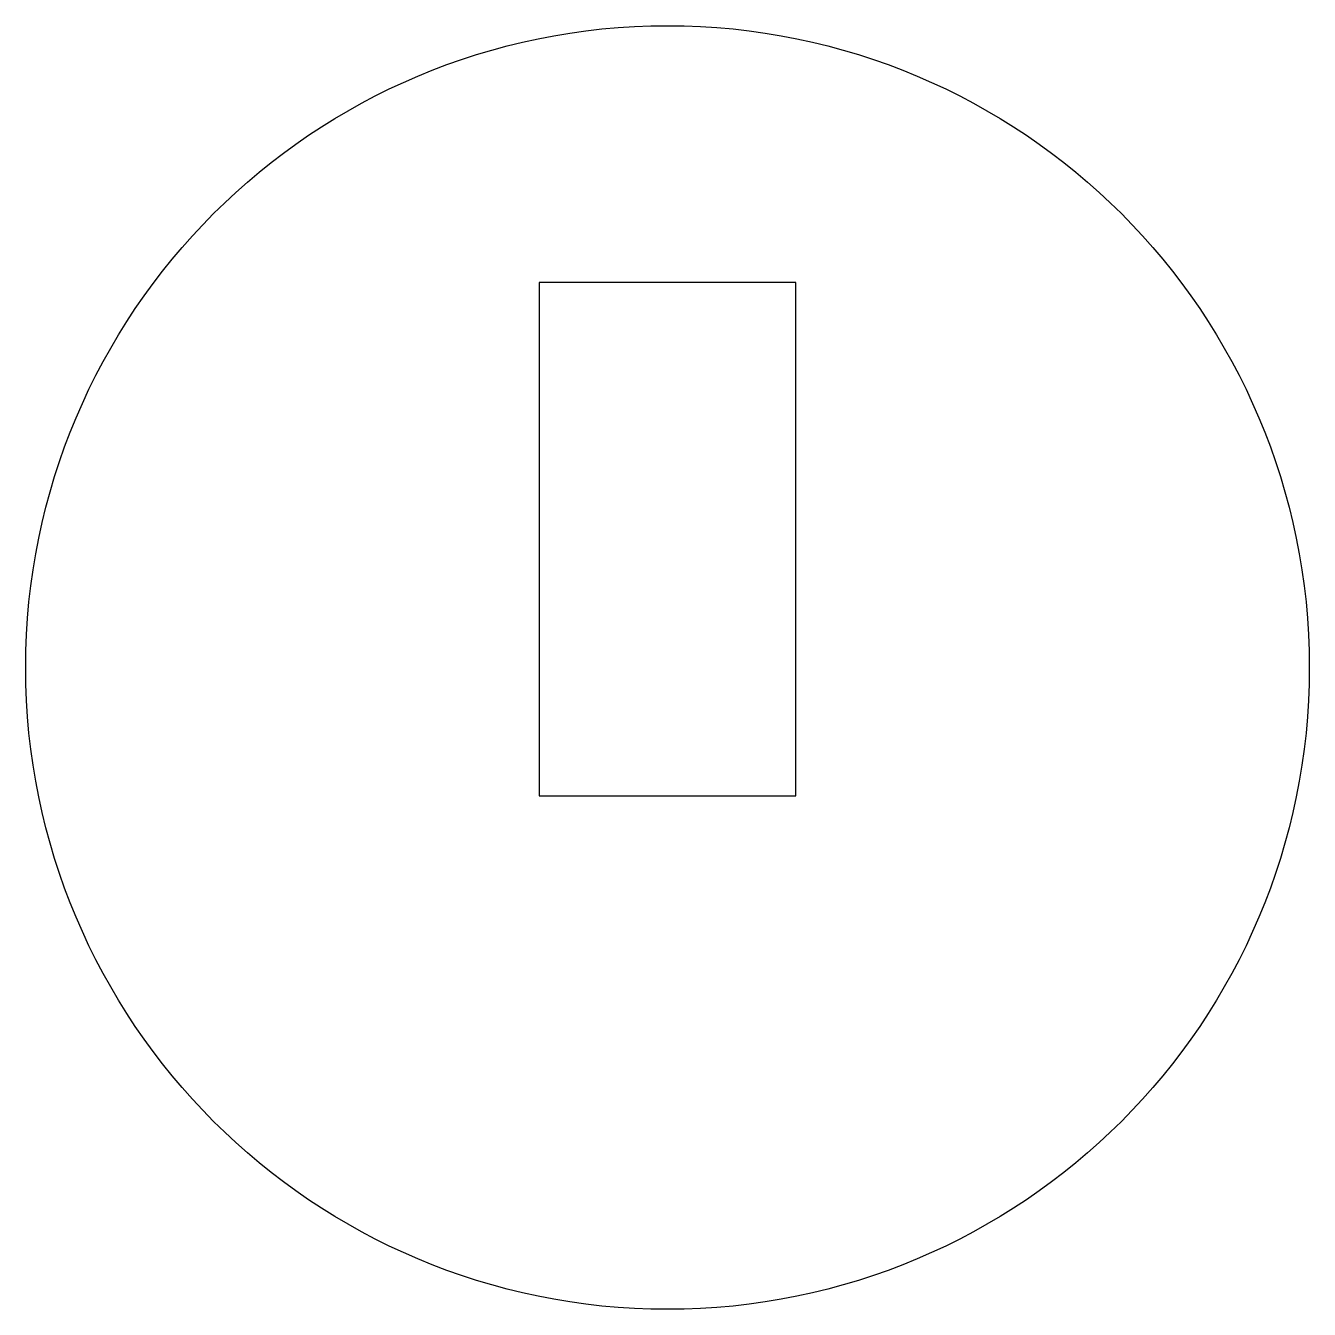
# Model space of a CAD drawing. Header units: inches. Extents: x -40 to 60, y -40 to 60.
import ezdxf

# ---------------------------------------------------------------- set-up
doc = ezdxf.new("R2010")
doc.units = ezdxf.units.IN
doc.header["$MEASUREMENT"] = 0

# ---------------------------------------------------------------- blocks, each defined once
blk = doc.blocks.new('*U7')
for p, q in [((20, 40), (0, 40)), ((0, 40), (0, 0)), ((20, 0), (20, 40)), ((0, 0), (20, 0))]:
    blk.add_line(p, q)

msp = doc.modelspace()

# ---------------------------------------------------------------- linework, layer by layer
at = {"color": 3}
msp.add_circle((10, 10), 50, dxfattribs=at)

# ---------------------------------------------------------------- block references
msp.add_blockref('*U7', (0, 0))

doc.saveas('drawing.dxf')
